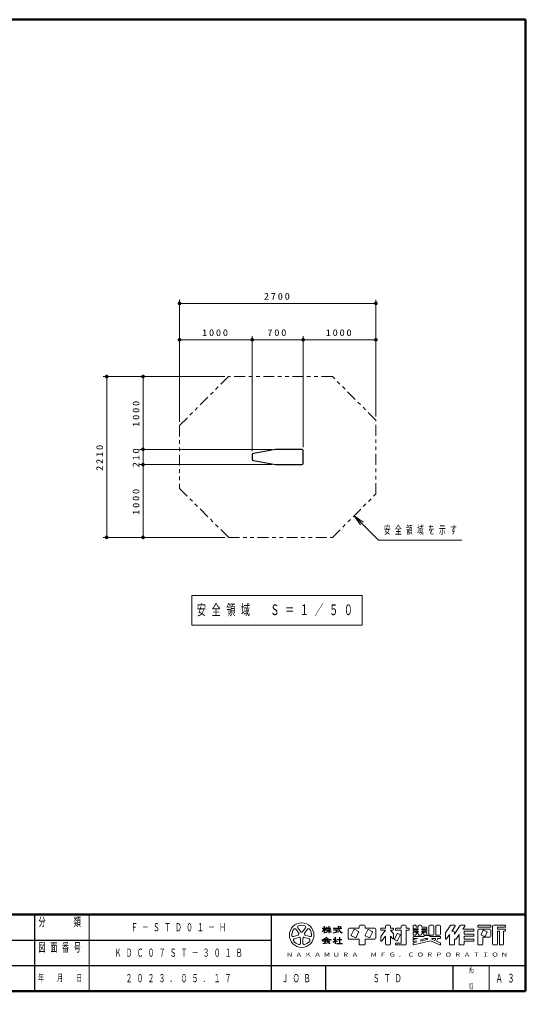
# Model space of a CAD drawing. Units: millimetres on the paper, with parts at other scales. Extents: x 1295 to 1680, y 0 to 267.
# Drawn here: x 1540.8 to 1680, y -0.1 to 267 of the extents above; entities that cross this region are included whole.
import ezdxf
from ezdxf.enums import TextEntityAlignment as Align

# ---------------------------------------------------------------- set-up
doc = ezdxf.new("R2010")
doc.units = ezdxf.units.MM
doc.linetypes.add('USER3', pattern=[8, 3, -1, 1, -1, 1, -1])
doc.layers.add('1_50', color=7, linetype='Continuous', lineweight=13)
doc.layers.add('NAKAMURA図枠', color=7, linetype='Continuous', lineweight=13)
doc.layers.add('図面情報', color=7, linetype='Continuous')
doc.styles.add('ＭＳ ゴシック', font='')
doc.styles.get('ＭＳ ゴシック').set_extended_font_data('MS Gothic')

# ---------------------------------------------------------------- blocks, each defined once
blk = doc.blocks.new('filled_dot')
at = {"color": 0, "linetype": 'Continuous', "lineweight": -2, "const_width": 1.25}
blk.add_lwpolyline([(-0.625, 0, 1), (0.625, 0, 1)], format="xyb", close=True, dxfattribs=at)

msp = doc.modelspace()

# ---------------------------------------------------------------- linework, layer by layer
at = {"layer": '1_50'}
for p, q in [((1584.84, 179.976), (1584.84, 189.976)), ((1638.84, 179.976), (1638.84, 189.976)), ((1584.84, 188.976), (1638.84, 188.976)), ((1584.84, 156.394), (1584.84, 179.976)), ((1604.84, 148.344), (1604.84, 179.976)), ((1618.84, 149.461), (1618.84, 179.976)), ((1638.84, 157.911), (1638.84, 179.976)), ((1584.84, 178.976), (1604.84, 178.976)), ((1604.84, 178.976), (1618.84, 178.976)), ((1618.84, 178.976), (1638.84, 178.976)), ((1573.807, 168.861), (1563.807, 168.861)), ((1564.807, 124.661), (1564.807, 168.861)), ((1597.307, 168.861), (1573.807, 168.861)), ((1574.807, 148.861), (1574.807, 168.861)), ((1610.24, 148.861), (1573.807, 148.861)), ((1574.807, 144.661), (1574.807, 148.861)), ((1610.24, 144.661), (1573.807, 144.661)), ((1574.807, 124.661), (1574.807, 144.661)), ((1632.865, 130.636), (1634.986, 128.515)), ((1632.865, 130.636), (1635.34, 128.868)), ((1634.633, 128.161), (1632.865, 130.636)), ((1573.807, 124.661), (1563.807, 124.661)), ((1597.307, 124.661), (1573.807, 124.661)), ((1588.24, 108.671), (1588.24, 100.538)), ((1635.04, 108.671), (1588.24, 108.671)), ((1635.04, 100.538), (1635.04, 108.671)), ((1588.24, 100.538), (1635.04, 100.538))]:
    msp.add_line(p, q, dxfattribs=at)
at = {"layer": '1_50', "linetype": 'USER3'}
for p, q in [((1598.307, 168.861), (1584.84, 155.394)), ((1626.89, 168.861), (1598.307, 168.861)), ((1638.84, 156.911), (1626.89, 168.861)), ((1584.84, 155.394), (1584.84, 138.128)), ((1638.84, 136.611), (1638.84, 156.911)), ((1584.84, 138.128), (1598.307, 124.661)), ((1626.89, 124.661), (1638.84, 136.611)), ((1598.307, 124.661), (1626.89, 124.661))]:
    msp.add_line(p, q, dxfattribs=at)
at = {"layer": '1_50', "lineweight": 25}
for p, q in [((1604.84, 147.344), (1604.84, 146.178)), ((1611.24, 148.861), (1605.148, 147.733)), ((1618.44, 148.861), (1611.24, 148.861)), ((1618.84, 145.061), (1618.84, 148.461)), ((1605.148, 145.788), (1611.24, 144.661)), ((1611.24, 144.661), (1618.44, 144.661))]:
    msp.add_line(p, q, dxfattribs=at)
at = {"layer": '1_50'}
msp.add_lwpolyline([(1632.865, 130.636), (1639.562, 123.939), (1662.467, 123.939)], dxfattribs=at)
at = {"layer": '1_50', "lineweight": 25}
for centre, start, end in [((1605.24, 147.344), 103.24052, 180), ((1618.44, 148.461), 0, 90), ((1605.24, 146.178), 180, 256.75948), ((1618.44, 145.061), 270, 0)]:
    msp.add_arc(centre, 0.4, start, end, dxfattribs=at)
at = {"layer": 'NAKAMURA図枠', "lineweight": 50}
for p, q in [((1680, 267), (1295, 267)), ((1680, 0), (1680, 267)), ((1295, 21), (1680, 21)), ((1295, 0), (1680, 0))]:
    msp.add_line(p, q, dxfattribs=at)
at = {"layer": 'NAKAMURA図枠', "color": 211, "lineweight": 25}
for p, q in [((1545, 21), (1545, 0)), ((1610, 21), (1610, 0)), ((1492.5, 14), (1610, 14)), ((1437.5, 7), (1680, 7)), ((1660, 7), (1660, 0))]:
    msp.add_line(p, q, dxfattribs=at)
at = {"layer": 'NAKAMURA図枠'}
for p, q in [((1560, 21), (1560, 0)), ((1617.61, 15.917), (1616.825, 16.997)), ((1617.371, 17.393), (1618.156, 16.313)), ((1618.702, 16.313), (1619.487, 17.393)), ((1620.033, 16.997), (1619.248, 15.917)), ((1631.254, 16.983), (1631.254, 14.553)), ((1631.524, 17.253), (1634.224, 17.253)), ((1632.802, 16.838), (1632.082, 15.4)), ((1634.025, 16.408), (1633.019, 16.911)), ((1633.378, 14.752), (1634.098, 16.19)), ((1634.224, 17.793), (1634.224, 17.253)), ((1634.494, 18.063), (1635.574, 18.063)), ((1635.844, 17.793), (1635.844, 17.253)), ((1635.844, 17.253), (1638.544, 17.253)), ((1636.582, 16.838), (1635.862, 15.4)), ((1637.805, 16.408), (1636.799, 16.911)), ((1637.158, 14.752), (1637.878, 16.19)), ((1638.814, 16.983), (1638.814, 14.553)), ((1640.164, 17.091), (1640.164, 16.875)), ((1641.514, 16.713), (1640.164, 15.026)), ((1640.326, 17.253), (1641.514, 17.253)), ((1640.326, 16.713), (1641.514, 16.713)), ((1641.514, 17.793), (1641.514, 17.253)), ((1641.784, 18.063), (1642.594, 18.063)), ((1642.864, 17.793), (1642.864, 17.253)), ((1642.864, 17.253), (1643.512, 17.253)), ((1642.864, 16.713), (1643.674, 15.701)), ((1642.864, 16.713), (1643.512, 16.713)), ((1643.674, 17.091), (1643.674, 16.875)), ((1644.214, 17.091), (1644.214, 16.875)), ((1644.376, 17.253), (1645.834, 17.253)), ((1644.376, 16.713), (1645.834, 16.713)), ((1645.834, 17.793), (1645.834, 17.253)), ((1645.834, 16.713), (1645.834, 13.203)), ((1646.104, 18.063), (1646.914, 18.063)), ((1647.184, 17.793), (1647.184, 17.253)), ((1647.184, 17.253), (1647.832, 17.253)), ((1647.184, 16.713), (1647.184, 12.933)), ((1647.184, 16.713), (1647.832, 16.713)), ((1647.994, 17.091), (1647.994, 16.875)), ((1649.074, 17.901), (1649.074, 17.28)), ((1649.074, 16.686), (1649.074, 16.605)), ((1649.236, 18.063), (1649.722, 18.063)), ((1649.236, 17.118), (1650.424, 17.118)), ((1649.236, 16.848), (1650.424, 16.848)), ((1649.236, 16.443), (1650.424, 16.443)), ((1649.236, 16.173), (1650.424, 16.173)), ((1649.884, 17.901), (1649.884, 17.523)), ((1649.884, 17.523), (1650.424, 17.523)), ((1650.424, 17.793), (1650.424, 17.523)), ((1650.424, 17.118), (1650.424, 16.848)), ((1650.424, 16.443), (1650.424, 16.173)), ((1651.234, 18.063), (1650.694, 18.063)), ((1651.504, 17.793), (1651.504, 17.523)), ((1651.504, 17.523), (1652.692, 17.523)), ((1651.504, 17.118), (1652.692, 17.118)), ((1651.504, 17.118), (1651.504, 16.848)), ((1651.504, 16.848), (1652.692, 16.848)), ((1651.504, 16.443), (1652.692, 16.443)), ((1651.504, 16.443), (1651.504, 16.173)), ((1651.504, 16.173), (1652.692, 16.173)), ((1652.854, 17.361), (1652.854, 17.28)), ((1652.854, 16.686), (1652.854, 16.605)), ((1653.394, 17.793), (1653.394, 15.633)), ((1653.664, 18.063), (1654.474, 18.063)), ((1654.744, 17.793), (1654.744, 15.633)), ((1655.284, 17.793), (1655.284, 15.633)), ((1655.554, 18.063), (1656.364, 18.063)), ((1656.634, 17.793), (1656.634, 15.633)), ((1658.12, 16.242), (1659.254, 17.943)), ((1659.479, 18.063), (1660.471, 18.063)), ((1659.694, 16.443), (1660.606, 17.811)), ((1659.694, 16.443), (1660.144, 16.443)), ((1660.414, 15.633), (1661.954, 17.943)), ((1660.414, 16.173), (1660.414, 15.633)), ((1662.179, 18.063), (1663.171, 18.063)), ((1662.754, 16.983), (1663.306, 17.811)), ((1662.754, 16.983), (1665.652, 16.983)), ((1663.114, 16.443), (1665.652, 16.443)), ((1663.114, 16.443), (1663.114, 15.633)), ((1665.814, 16.821), (1665.814, 16.605)), ((1666.894, 17.901), (1666.894, 17.685)), ((1666.894, 16.713), (1666.894, 12.933)), ((1667.056, 18.063), (1670.242, 18.063)), ((1667.056, 17.523), (1670.242, 17.523)), ((1667.164, 16.983), (1670.134, 16.983)), ((1668.334, 16.622), (1667.83, 15.616)), ((1668.551, 16.695), (1669.341, 16.3)), ((1669.414, 16.082), (1668.91, 15.076)), ((1670.404, 17.901), (1670.404, 17.685)), ((1670.404, 16.713), (1670.404, 15.093)), ((1670.944, 17.793), (1670.944, 12.933)), ((1671.214, 18.063), (1674.292, 18.063)), ((1672.294, 17.523), (1672.294, 16.983)), ((1672.294, 17.523), (1674.292, 17.523)), ((1672.294, 16.983), (1674.292, 16.983)), ((1672.294, 16.443), (1672.834, 16.443)), ((1672.294, 16.443), (1672.294, 12.933)), ((1672.834, 16.443), (1672.834, 12.933)), ((1673.914, 16.443), (1674.292, 16.443)), ((1673.914, 16.443), (1673.914, 12.933)), ((1674.454, 17.901), (1674.454, 17.685)), ((1674.454, 16.821), (1674.454, 16.605)), ((1616.172, 14.985), (1617.441, 15.397)), ((1617.65, 14.755), (1616.38, 14.343)), ((1618.092, 13.099), (1618.092, 14.434)), ((1618.767, 14.434), (1618.767, 13.099)), ((1620.478, 14.343), (1619.208, 14.755)), ((1619.417, 15.397), (1620.687, 14.985)), ((1631.524, 14.283), (1634.224, 14.283)), ((1632.155, 15.183), (1633.161, 14.68)), ((1634.224, 14.283), (1634.224, 12.933)), ((1635.844, 14.283), (1638.544, 14.283)), ((1635.844, 14.283), (1635.844, 12.933)), ((1635.935, 15.183), (1636.941, 14.68)), ((1640.164, 15.026), (1640.164, 13.868)), ((1641.514, 15.093), (1640.453, 13.766)), ((1641.514, 15.093), (1641.514, 12.933)), ((1642.864, 15.093), (1643.386, 14.441)), ((1642.864, 15.093), (1642.864, 12.933)), ((1643.674, 15.701), (1643.674, 14.543)), ((1644.682, 15.758), (1643.962, 14.32)), ((1644.035, 14.103), (1644.609, 13.816)), ((1645.546, 15.326), (1644.826, 13.888)), ((1644.899, 15.831), (1645.473, 15.544)), ((1649.074, 16.011), (1649.074, 15.525)), ((1649.074, 14.796), (1649.074, 14.58)), ((1649.074, 13.995), (1649.074, 13.773)), ((1650.26, 14.418), (1649.197, 14.152)), ((1649.884, 13.406), (1649.197, 13.234)), ((1649.236, 15.363), (1649.722, 15.363)), ((1649.236, 14.958), (1652.044, 14.958)), ((1649.236, 14.418), (1650.26, 14.418)), ((1653.85, 13.841), (1649.275, 12.697)), ((1649.884, 13.768), (1649.275, 13.615)), ((1649.884, 15.903), (1650.424, 15.903)), ((1649.884, 15.903), (1649.884, 15.525)), ((1649.884, 13.768), (1649.884, 13.406)), ((1650.424, 15.903), (1650.424, 15.633)), ((1650.694, 15.363), (1651.234, 15.363)), ((1652.487, 14.418), (1651.234, 14.105)), ((1652.977, 14.179), (1651.234, 13.743)), ((1651.234, 14.105), (1651.234, 13.743)), ((1651.504, 15.903), (1651.504, 15.633)), ((1651.504, 15.903), (1652.044, 15.903)), ((1652.044, 15.903), (1652.044, 15.525)), ((1652.044, 15.066), (1652.044, 14.958)), ((1652.206, 15.363), (1652.692, 15.363)), ((1652.206, 15.228), (1653.502, 15.228)), ((1652.487, 14.418), (1652.947, 14.418)), ((1652.854, 16.011), (1652.854, 15.525)), ((1653.664, 15.363), (1654.474, 15.363)), ((1653.664, 15.066), (1653.664, 14.958)), ((1653.664, 14.958), (1656.472, 14.958)), ((1653.85, 13.841), (1656.406, 12.705)), ((1654.229, 14.263), (1655.032, 13.906)), ((1654.262, 14.418), (1655.288, 14.418)), ((1655.032, 13.906), (1655.288, 14.418)), ((1655.526, 13.687), (1655.892, 14.418)), ((1655.526, 13.687), (1656.538, 13.237)), ((1655.554, 15.363), (1656.364, 15.363)), ((1655.892, 14.418), (1656.472, 14.418)), ((1656.634, 14.796), (1656.634, 14.58)), ((1657.984, 15.793), (1657.984, 14.413)), ((1658.281, 14.323), (1659.064, 15.498)), ((1659.064, 15.498), (1659.064, 12.933)), ((1660.414, 14.283), (1660.81, 14.283)), ((1660.414, 14.283), (1660.414, 12.933)), ((1661.034, 14.404), (1661.764, 15.498)), ((1661.764, 15.498), (1661.764, 12.933)), ((1663.114, 15.633), (1665.652, 15.633)), ((1663.114, 15.093), (1663.114, 14.283)), ((1663.114, 15.093), (1665.652, 15.093)), ((1663.114, 14.283), (1665.652, 14.283)), ((1663.114, 13.743), (1663.114, 12.933)), ((1663.114, 13.743), (1665.652, 13.743)), ((1665.814, 15.471), (1665.814, 15.255)), ((1665.814, 14.121), (1665.814, 13.905)), ((1667.903, 15.399), (1668.693, 15.004)), ((1668.244, 14.823), (1668.244, 12.933)), ((1668.244, 14.823), (1670.134, 14.823)), ((1634.494, 12.663), (1635.574, 12.663)), ((1641.784, 12.663), (1642.594, 12.663)), ((1644.214, 13.041), (1644.214, 12.825)), ((1644.376, 13.203), (1645.834, 13.203)), ((1644.376, 12.663), (1646.914, 12.663)), ((1649.074, 13.077), (1649.074, 12.854)), ((1656.634, 13.089), (1656.634, 12.853)), ((1659.334, 12.663), (1660.144, 12.663)), ((1662.034, 12.663), (1662.844, 12.663)), ((1667.164, 12.663), (1667.974, 12.663)), ((1671.214, 12.663), (1672.024, 12.663)), ((1673.104, 12.663), (1673.644, 12.663)), ((1670, 7), (1670, 0))]:
    msp.add_line(p, q, dxfattribs=at)
at = {"layer": 'NAKAMURA図枠', "lineweight": 25}
for p, q in [((1624.099, 17.253), (1625.044, 17.253)), ((1624.639, 17.793), (1624.639, 15.903)), ((1625.085, 16.848), (1626.529, 16.848)), ((1625.231, 17.253), (1626.475, 17.253)), ((1625.854, 17.793), (1625.854, 15.903)), ((1627.069, 17.253), (1629.499, 17.253)), ((1627.111, 16.02), (1628.647, 16.327)), ((1627.204, 16.848), (1628.419, 16.848)), ((1627.879, 16.848), (1627.879, 16.173)), ((1629.281, 17.467), (1628.84, 17.761)), ((1624.099, 13.784), (1626.259, 13.784)), ((1624.639, 14.148), (1625.719, 14.148)), ((1625.101, 13.784), (1624.711, 13.136)), ((1625.584, 13.607), (1626.19, 13.001)), ((1627.069, 14.283), (1627.949, 14.283)), ((1627.609, 14.823), (1627.609, 14.283)), ((1627.609, 13.91), (1627.609, 12.933)), ((1627.66, 13.96), (1628.204, 13.646)), ((1628.217, 14.148), (1629.432, 14.148)), ((1628.824, 14.823), (1628.824, 13.068)), ((1624.235, 13.067), (1625.887, 13.304)), ((1628.014, 13.068), (1629.634, 13.068)), ((1625, 7), (1625, 0))]:
    msp.add_line(p, q, dxfattribs=at)
at = {"layer": 'NAKAMURA図枠'}
msp.add_circle((1618.429, 15.363), 3.375, dxfattribs=at)
for centre, radius, start, end in [((1618.429, 15.363), 2.7, 142.60154, 181.39846), ((1616.552, 16.798), 0.338, 35.99999, 142.60154), ((1617.644, 17.592), 0.338, 109.39847, 215.99997), ((1618.429, 15.363), 2.7, 70.60155, 109.39847), ((1618.429, 16.512), 0.338, 215.99998, 324), ((1619.214, 17.592), 0.338, 324, 70.60155), ((1620.306, 16.798), 0.338, 37.39846, 143.99995), ((1618.429, 15.363), 2.7, 358.60155, 37.39847), ((1631.524, 16.983), 0.27, 89.99998, 179.99996), ((1632.946, 16.766), 0.162, 63.43492, 153.43499), ((1633.953, 16.263), 0.162, 333.4349, 63.43487), ((1634.494, 17.793), 0.27, 89.99998, 179.99996), ((1635.574, 17.793), 0.27, 0, 89.99998), ((1636.726, 16.766), 0.162, 63.43492, 153.43499), ((1637.733, 16.263), 0.162, 333.4349, 63.43487), ((1638.544, 16.983), 0.27, 0, 89.99998), ((1640.326, 17.091), 0.162, 89.99998, 179.99996), ((1640.326, 16.875), 0.162, 179.99998, 270.00002), ((1641.784, 17.793), 0.27, 89.99998, 179.99996), ((1642.594, 17.793), 0.27, 0, 89.99998), ((1643.512, 17.091), 0.162, 0, 89.99998), ((1643.512, 16.875), 0.162, 270.00002, 0), ((1644.376, 17.091), 0.162, 89.99998, 179.99996), ((1644.376, 16.875), 0.162, 179.99998, 270.00002), ((1646.104, 17.793), 0.27, 89.99998, 179.99996), ((1646.914, 17.793), 0.27, 0, 89.99998), ((1647.832, 17.091), 0.162, 0, 89.99998), ((1647.832, 16.875), 0.162, 270.00002, 0), ((1649.236, 17.901), 0.162, 89.99998, 179.99996), ((1649.236, 17.28), 0.162, 179.99998, 270.00002), ((1649.236, 16.686), 0.162, 89.99998, 179.99996), ((1649.236, 16.605), 0.162, 179.99998, 270.00002), ((1649.236, 16.011), 0.162, 89.99998, 179.99996), ((1649.722, 17.901), 0.162, 0, 89.99998), ((1650.694, 17.793), 0.27, 89.99998, 179.99996), ((1651.234, 17.793), 0.27, 0, 89.99998), ((1652.692, 17.361), 0.162, 0, 89.99998), ((1652.692, 17.28), 0.162, 270.00002, 0), ((1652.692, 16.686), 0.162, 0, 89.99998), ((1652.692, 16.605), 0.162, 270.00002, 0), ((1652.692, 16.011), 0.162, 0, 89.99998), ((1653.664, 17.793), 0.27, 89.99998, 179.99996), ((1654.474, 17.793), 0.27, 0, 89.99998), ((1655.554, 17.793), 0.27, 89.99998, 179.99996), ((1656.364, 17.793), 0.27, 0, 89.99998), ((1658.794, 15.793), 0.81, 146.30999, 179.99996), ((1659.479, 17.793), 0.27, 89.99998, 146.30984), ((1660.144, 16.173), 0.27, 0, 89.99998), ((1660.471, 17.901), 0.162, 326.31015, 89.99998), ((1662.179, 17.793), 0.27, 89.99998, 146.3098), ((1663.171, 17.901), 0.162, 326.31003, 89.99998), ((1665.652, 16.821), 0.162, 0, 89.99998), ((1665.652, 16.605), 0.162, 270.00002, 0), ((1667.056, 17.901), 0.162, 89.99998, 179.99996), ((1667.056, 17.685), 0.162, 179.99998, 270.00002), ((1667.164, 16.713), 0.27, 89.99998, 179.99996), ((1668.478, 16.55), 0.162, 63.43447, 153.43474), ((1669.269, 16.155), 0.162, 333.43484, 63.43447), ((1670.134, 16.713), 0.27, 0, 89.99998), ((1670.242, 17.901), 0.162, 0, 89.99998), ((1670.242, 17.685), 0.162, 270.00002, 0), ((1671.214, 17.793), 0.27, 89.99998, 179.99996), ((1674.292, 17.901), 0.162, 0, 89.99998), ((1674.292, 17.685), 0.162, 270.00002, 0), ((1674.292, 16.821), 0.162, 0, 89.99998), ((1674.292, 16.605), 0.162, 270.00002, 0), ((1616.067, 15.306), 0.338, 181.39848, 287.99997), ((1616.484, 14.022), 0.338, 107.99999, 214.60154), ((1618.429, 15.363), 2.7, 214.60156, 253.39848), ((1617.337, 15.718), 0.338, 287.99998, 35.99999), ((1617.754, 14.434), 0.338, 359.99997, 107.99999), ((1619.104, 14.434), 0.338, 71.99997, 179.99999), ((1619.521, 15.718), 0.338, 143.99996, 251.99999), ((1618.429, 15.363), 2.7, 286.60155, 325.39847), ((1620.374, 14.022), 0.338, 325.39847, 71.99996), ((1620.791, 15.306), 0.338, 252.00001, 358.60156), ((1631.524, 14.553), 0.27, 179.99998, 270.00002), ((1632.227, 15.328), 0.162, 153.43495, 243.43485), ((1633.234, 14.825), 0.162, 243.43498, 333.43496), ((1636.007, 15.328), 0.162, 153.43495, 243.43485), ((1637.014, 14.825), 0.162, 243.43498, 333.43496), ((1638.544, 14.553), 0.27, 270.00002, 0), ((1640.326, 13.868), 0.162, 179.99998, 321.34037), ((1643.512, 14.543), 0.162, 218.65962, 0), ((1644.107, 14.248), 0.162, 153.43487, 243.4348), ((1644.682, 13.961), 0.162, 243.43487, 333.43498), ((1644.826, 15.686), 0.162, 63.43487, 153.43498), ((1645.401, 15.399), 0.162, 333.43492, 63.43493), ((1649.236, 15.525), 0.162, 179.99998, 270.00002), ((1649.236, 14.796), 0.162, 89.99998, 179.99996), ((1649.236, 14.58), 0.162, 179.99998, 270.00002), ((1649.236, 13.995), 0.162, 104.03614, 179.99996), ((1649.236, 13.773), 0.162, 179.99998, 284.03612), ((1649.722, 15.525), 0.162, 270.00002, 0), ((1650.694, 15.633), 0.27, 179.99998, 270.00002), ((1651.234, 15.633), 0.27, 270.00002, 0), ((1652.206, 15.525), 0.162, 179.99998, 270.00002), ((1652.206, 15.066), 0.162, 89.99998, 179.99996), ((1652.692, 15.525), 0.162, 270.00002, 0), ((1652.947, 14.297), 0.121, 284.0365, 89.99998), ((1653.664, 15.633), 0.27, 179.99998, 270.00002), ((1653.502, 15.066), 0.162, 0, 89.99998), ((1654.262, 14.337), 0.081, 89.99998, 246.03817), ((1654.474, 15.633), 0.27, 270.00002, 0), ((1655.554, 15.633), 0.27, 179.99998, 270.00002), ((1656.364, 15.633), 0.27, 270.00002, 0), ((1656.472, 14.796), 0.162, 0, 89.99998), ((1656.472, 14.58), 0.162, 270.00002, 0), ((1658.146, 14.413), 0.162, 179.99998, 326.30997), ((1660.81, 14.553), 0.27, 270.00002, 326.31002), ((1665.652, 15.471), 0.162, 0, 89.99998), ((1665.652, 15.255), 0.162, 270.00002, 0), ((1665.652, 14.121), 0.162, 0, 89.99998), ((1665.652, 13.905), 0.162, 270.00002, 0), ((1667.975, 15.544), 0.162, 153.43517, 243.43529), ((1668.766, 15.149), 0.162, 243.43534, 333.43491), ((1670.134, 15.093), 0.27, 270.00002, 0), ((1617.754, 13.099), 0.338, 253.39847, 359.99997), ((1619.104, 13.099), 0.338, 179.99999, 286.60154), ((1634.494, 12.933), 0.27, 179.99998, 270.00002), ((1635.574, 12.933), 0.27, 270.00002, 0), ((1641.784, 12.933), 0.27, 179.99998, 270.00002), ((1642.594, 12.933), 0.27, 270.00002, 0), ((1644.376, 13.041), 0.162, 89.99998, 179.99996), ((1644.376, 12.825), 0.162, 179.99998, 270.00002), ((1646.914, 12.933), 0.27, 270.00002, 0), ((1649.236, 13.077), 0.162, 104.03614, 179.99996), ((1649.236, 12.854), 0.162, 179.99998, 284.03612), ((1656.472, 12.853), 0.162, 246.03699, 0), ((1656.472, 13.089), 0.162, 0, 66.03701), ((1659.334, 12.933), 0.27, 179.99998, 270.00002), ((1660.144, 12.933), 0.27, 270.00002, 0), ((1662.034, 12.933), 0.27, 179.99998, 270.00002), ((1662.844, 12.933), 0.27, 270.00002, 0), ((1667.164, 12.933), 0.27, 179.99998, 270.00002), ((1667.974, 12.933), 0.27, 270.00002, 0), ((1671.214, 12.933), 0.27, 179.99998, 270.00002), ((1672.024, 12.933), 0.27, 270.00002, 0), ((1673.104, 12.933), 0.27, 179.99998, 270.00002), ((1673.644, 12.933), 0.27, 270.00002, 0)]:
    msp.add_arc(centre, radius, start, end, dxfattribs=at)
at = {"layer": 'NAKAMURA図枠', "lineweight": 25}
for centre, radius, start, end in [((1622.534, 18.084), 2.285, 311.36185, 337.13638), ((1626.617, 18.427), 2.345, 212.50346, 230.00631), ((1623.626, 18.818), 3.034, 295.86917, 317.23867), ((1623.998, 18.047), 1.467, 313.72108, 343.54317), ((1628.082, 18.818), 3.034, 222.76131, 240.10806), ((1630.437, 17.694), 1.953, 177.09472, 240.51891), ((1628.46, 16.805), 1.299, 321.42112, 334.8249), ((1623.102, 17.257), 3.32, 285.11261, 313.40619), ((1627.23, 17.194), 3.192, 231.17281, 259.75506), ((1624.34, 17.226), 4.657, 304.87257, 320.80411)]:
    msp.add_arc(centre, radius, start, end, dxfattribs=at)

# ---------------------------------------------------------------- block references
at = {"layer": '1_50', "xscale": 0.4, "yscale": 0.4}
for p in [(1584.84, 188.976), (1584.84, 178.976), (1604.84, 178.976), (1618.84, 178.976)]:
    msp.add_blockref('filled_dot', p, dxfattribs=at)
for p, rotation in [((1638.84, 188.976), 180), ((1604.84, 178.976), 180), ((1618.84, 178.976), 180), ((1638.84, 178.976), 180), ((1564.807, 168.861), 270), ((1574.807, 168.861), 270), ((1574.807, 148.861), 90), ((1574.807, 148.861), 270), ((1574.807, 144.661), 90), ((1574.807, 144.661), 270), ((1564.807, 124.661), 90), ((1574.807, 124.661), 90)]:
    msp.add_blockref('filled_dot', p, dxfattribs=dict(at, rotation=rotation))

# ---------------------------------------------------------------- texts
at = {"layer": '1_50', "style": 'ＭＳ ゴシック'}
for s, insert, char_height, attachment_point in [('\\T1.33;\\W1.15;2700', (1611.84, 189.976), 1.833, 8), ('\\T1.33;\\W1.15;1000', (1594.84, 179.976), 1.833, 8), ('\\T1.33;\\W1.15;700', (1611.84, 179.976), 1.833, 8), ('\\T1.33;\\W1.15;1000', (1628.84, 179.976), 1.833, 8), ('\\T1.64;\\W0.6;安全領域を示す', (1641.05, 126.589), 2.199, 4), ('\\T1.64;\\W0.6;安全領域\u3000Ｓ＝１／５０', (1589.64, 104.604), 2.933, 4)]:
    msp.add_mtext(s, dxfattribs=dict(at, insert=insert, char_height=char_height, attachment_point=attachment_point))
at = {"layer": '1_50', "char_height": 1.833, "attachment_point": 8, "rotation": 90, "style": 'ＭＳ ゴシック'}
for s, insert in [('\\T1.33;\\W1.15;1000', (1573.807, 158.861)), ('\\T1.33;\\W1.15;2210', (1563.807, 146.761)), ('\\T1.33;\\W1.15;210', (1573.807, 146.761)), ('\\T1.33;\\W1.15;1000', (1573.807, 134.661))]:
    msp.add_mtext(s, dxfattribs=dict(at, insert=insert))
at = {"layer": 'NAKAMURA図枠', "style": 'ＭＳ ゴシック'}
for s, width, p in [('ＤＷＧ', 0.15, (1665, 6)), ('ＳＩＺＥ', 0.1, (1665, 1))]:
    msp.add_text(s, height=2.199, dxfattribs=dict(at, width=width)).set_placement(p, align=Align.MIDDLE_CENTER)
at = {"layer": 'NAKAMURA図枠', "color": 4, "style": 'ＭＳ ゴシック'}
for s, insert, char_height, attachment_point in [('\\T1.64;\\W0.6;分\u3000\u3000類', (1552.5, 20.167), 2.346, 2), ('\\T1.64;\\W0.6;図面番号', (1552.5, 13.167), 2.346, 2), ('\\T1.39;\\W1.2;ＮＡＫＡＭＵＲＡ\u3000ＭＦＧ．ＣＯＲＰＯＲＡＴＩＯＮ', (1645, 10), 1.1, 5), ('\\T1.64;\\W0.6;年\u3000月\u3000日', (1552.5, 3.5), 1.906, 5), ('\\T1.64;\\W0.6;ＪＯＢ', (1617.5, 3.5), 2.199, 5), ('\\T1.64;\\W0.6;Ａ３', (1675, 3.5), 2.346, 5)]:
    msp.add_mtext(s, dxfattribs=dict(at, insert=insert, char_height=char_height, attachment_point=attachment_point))
at = {"layer": '図面情報', "char_height": 2.199, "attachment_point": 4, "style": 'ＭＳ ゴシック'}
for s, insert in [('\\T1.64;\\W0.6;Ｆ－ＳＴＤ０１－Ｈ', (1571.5, 17.5)), ('\\T1.64;\\W0.6;ＫＤＣ０７ＳＴ－３０１Ｂ', (1567, 10.5)), ('\\T1.64;\\W0.6;２０２３．０５．１７', (1570, 3.5)), ('\\T1.64;\\W0.6;ＳＴＤ', (1638, 3.5))]:
    msp.add_mtext(s, dxfattribs=dict(at, insert=insert))

doc.saveas('drawing.dxf')
